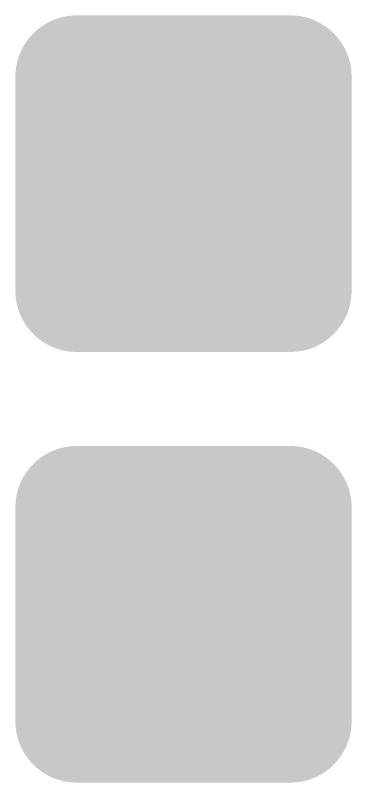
# Model space of a CAD drawing. Header units: millimetres. Extents: x 5277 to 6029, y 2052 to 2709.
# Drawn here: x 5691.73 to 5700.33, y 2480.63 to 2500.23 of the extents above; entities that cross this region are included whole.
import ezdxf

# ---------------------------------------------------------------- set-up
doc = ezdxf.new("R2010")
doc.units = ezdxf.units.MM
doc.layers.add('WasteFacility', color=7, linetype='CONTINUOUS', true_color=0x000000)

# ---------------------------------------------------------------- blocks, each defined once
blk = doc.blocks.new('602020406_план_фз')
at = {"layer": 'WasteFacility', "linetype": 'Continuous'}
h = blk.add_hatch(color=256, dxfattribs=at)
edge = h.paths.add_edge_path()
edge.add_spline(control_points=[(-0.266, -0.339), (-0.266, 0.523), (0.438, 1.227), (1.3, 1.227)], knot_values=[-1, -1, -1, -1, 0, 0, 0, 0], degree=3, periodic=0)
edge.add_line((1.3, 1.227), (6.769, 1.227))
edge.add_spline(control_points=[(6.769, 1.227), (7.632, 1.227), (8.333, 0.523), (8.333, -0.339)], knot_values=[-1, -1, -1, -1, 0, 0, 0, 0], degree=3, periodic=0)
edge.add_line((8.333, -0.339), (8.333, -5.806))
edge.add_spline(control_points=[(8.333, -5.806), (8.333, -6.669), (7.632, -7.372), (6.769, -7.372)], knot_values=[-1, -1, -1, -1, 0, 0, 0, 0], degree=3, periodic=0)
edge.add_line((6.769, -7.372), (1.3, -7.372))
edge.add_spline(control_points=[(1.3, -7.372), (0.438, -7.372), (-0.266, -6.669), (-0.266, -5.806)], knot_values=[-1, -1, -1, -1, 0, 0, 0, 0], degree=3, periodic=0)
edge.add_line((-0.266, -5.806), (-0.266, -0.339))
edge = h.paths.add_edge_path(flags=16)
edge.add_spline(control_points=[(0.047, -5.806), (0.047, -6.5), (0.606, -7.059), (1.3, -7.059)], knot_values=[-1, -1, -1, -1, 0, 0, 0, 0], degree=3, periodic=0)
edge.add_line((1.3, -7.059), (6.769, -7.059))
edge.add_spline(control_points=[(6.769, -7.059), (7.463, -7.059), (8.022, -6.5), (8.022, -5.806)], knot_values=[-1, -1, -1, -1, 0, 0, 0, 0], degree=3, periodic=0)
edge.add_line((8.022, -5.806), (8.022, -0.339))
edge.add_spline(control_points=[(8.022, -0.339), (8.022, 0.355), (7.463, 0.914), (6.769, 0.914)], knot_values=[-1, -1, -1, -1, 0, 0, 0, 0], degree=3, periodic=0)
edge.add_line((6.769, 0.914), (1.3, 0.914))
edge.add_spline(control_points=[(1.3, 0.914), (0.606, 0.914), (0.047, 0.355), (0.047, -0.339)], knot_values=[-1, -1, -1, -1, 0, 0, 0, 0], degree=3, periodic=0)
edge.add_line((0.047, -0.339), (0.047, -5.806))
at = {"layer": 'WasteFacility', "linetype": 'Continuous', "true_color": 0xff0000}
h = blk.add_hatch(color=1, dxfattribs=at)
edge = h.paths.add_edge_path()
edge.add_spline(control_points=[(0.047, -5.806), (0.047, -6.5), (0.606, -7.059), (1.3, -7.059)], knot_values=[-1, -1, -1, -1, 0, 0, 0, 0], degree=3, periodic=0)
edge.add_line((1.3, -7.059), (6.769, -7.059))
edge.add_spline(control_points=[(6.769, -7.059), (7.463, -7.059), (8.022, -6.5), (8.022, -5.806)], knot_values=[-1, -1, -1, -1, 0, 0, 0, 0], degree=3, periodic=0)
edge.add_line((8.022, -5.806), (8.022, -0.339))
edge.add_spline(control_points=[(8.022, -0.339), (8.022, 0.355), (7.463, 0.914), (6.769, 0.914)], knot_values=[-1, -1, -1, -1, 0, 0, 0, 0], degree=3, periodic=0)
edge.add_line((6.769, 0.914), (1.3, 0.914))
edge.add_spline(control_points=[(1.3, 0.914), (0.606, 0.914), (0.047, 0.355), (0.047, -0.339)], knot_values=[-1, -1, -1, -1, 0, 0, 0, 0], degree=3, periodic=0)
edge.add_line((0.047, -0.339), (0.047, -5.806))
at = {"layer": 'WasteFacility', "linetype": 'Continuous'}
h = blk.add_hatch(color=256, dxfattribs=at)
edge = h.paths.add_edge_path()
edge.add_line((0.252, -0.679), (0.252, -5.464))
edge.add_spline(control_points=[(0.252, -5.464), (0.252, -6.23), (0.877, -6.854), (1.642, -6.854)], knot_values=[0, 0, 0, 0, 1, 1, 1, 1], degree=3, periodic=0)
edge.add_line((1.642, -6.854), (6.427, -6.854))
edge.add_spline(control_points=[(6.427, -6.854), (7.193, -6.854), (7.815, -6.23), (7.815, -5.464)], knot_values=[0, 0, 0, 0, 1, 1, 1, 1], degree=3, periodic=0)
edge.add_line((7.815, -5.464), (7.815, -0.679))
edge.add_spline(control_points=[(7.815, -0.679), (7.815, 0.086), (7.193, 0.709), (6.427, 0.709)], knot_values=[0, 0, 0, 0, 1, 1, 1, 1], degree=3, periodic=0)
edge.add_line((6.427, 0.709), (1.642, 0.709))
edge.add_spline(control_points=[(1.642, 0.709), (0.877, 0.709), (0.252, 0.086), (0.252, -0.679)], knot_values=[0, 0, 0, 0, 1, 1, 1, 1], degree=3, periodic=0)
edge = h.paths.add_edge_path(flags=16)
edge.add_line((0.565, -0.679), (0.565, -5.464))
edge.add_spline(control_points=[(0.565, -5.464), (0.565, -6.06), (1.046, -6.541), (1.642, -6.541)], knot_values=[-1, -1, -1, -1, 0, 0, 0, 0], degree=3, periodic=0)
edge.add_line((1.642, -6.541), (6.427, -6.541))
edge.add_spline(control_points=[(6.427, -6.541), (7.024, -6.541), (7.502, -6.06), (7.502, -5.464)], knot_values=[-1, -1, -1, -1, 0, 0, 0, 0], degree=3, periodic=0)
edge.add_line((7.502, -5.464), (7.502, -0.679))
edge.add_spline(control_points=[(7.502, -0.679), (7.502, -0.083), (7.024, 0.396), (6.427, 0.396)], knot_values=[-1, -1, -1, -1, 0, 0, 0, 0], degree=3, periodic=0)
edge.add_line((6.427, 0.396), (1.642, 0.396))
edge.add_spline(control_points=[(1.642, 0.396), (1.046, 0.396), (0.565, -0.083), (0.565, -0.679)], knot_values=[-1, -1, -1, -1, 0, 0, 0, 0], degree=3, periodic=0)
h = blk.add_hatch(color=256, dxfattribs=at)
edge = h.paths.add_edge_path()
edge.add_line((0.77, -1.021), (0.77, -5.124))
edge.add_spline(control_points=[(0.77, -5.124), (0.77, -5.792), (1.314, -6.336), (1.982, -6.336)], knot_values=[0, 0, 0, 0, 1, 1, 1, 1], degree=3, periodic=0)
edge.add_line((1.982, -6.336), (6.085, -6.336))
edge.add_spline(control_points=[(6.085, -6.336), (6.753, -6.336), (7.297, -5.792), (7.297, -5.124)], knot_values=[0, 0, 0, 0, 1, 1, 1, 1], degree=3, periodic=0)
edge.add_line((7.297, -5.124), (7.297, -1.021))
edge.add_spline(control_points=[(7.297, -1.021), (7.297, -0.353), (6.753, 0.191), (6.085, 0.191)], knot_values=[0, 0, 0, 0, 1, 1, 1, 1], degree=3, periodic=0)
edge.add_line((6.085, 0.191), (1.982, 0.191))
edge.add_spline(control_points=[(1.982, 0.191), (1.314, 0.191), (0.77, -0.353), (0.77, -1.021)], knot_values=[0, 0, 0, 0, 1, 1, 1, 1], degree=3, periodic=0)
edge = h.paths.add_edge_path(flags=16)
edge.add_line((1.081, -1.021), (1.081, -5.124))
edge.add_spline(control_points=[(1.081, -5.124), (1.081, -5.624), (1.482, -6.025), (1.982, -6.025)], knot_values=[-1, -1, -1, -1, 0, 0, 0, 0], degree=3, periodic=0)
edge.add_line((1.982, -6.025), (6.085, -6.025))
edge.add_spline(control_points=[(6.085, -6.025), (6.585, -6.025), (6.986, -5.624), (6.986, -5.124)], knot_values=[-1, -1, -1, -1, 0, 0, 0, 0], degree=3, periodic=0)
edge.add_line((6.986, -5.124), (6.986, -1.021))
edge.add_spline(control_points=[(6.986, -1.021), (6.986, -0.521), (6.585, -0.12), (6.085, -0.12)], knot_values=[-1, -1, -1, -1, 0, 0, 0, 0], degree=3, periodic=0)
edge.add_line((6.085, -0.12), (1.982, -0.12))
edge.add_spline(control_points=[(1.982, -0.12), (1.482, -0.12), (1.081, -0.521), (1.081, -1.021)], knot_values=[-1, -1, -1, -1, 0, 0, 0, 0], degree=3, periodic=0)
h = blk.add_hatch(color=256, dxfattribs=at)
h.paths.add_polyline_path([(4.725, -3.727), (4.737, -3.9), (4.749, -4.088), (4.749, -4.104), (4.749, -4.12), (5.283, -4.12), (5.558, -4.12), (5.856, -4.116), (5.88, -4.112), (6.052, -4.092), (6.339, -3.974), (6.453, -3.876), (6.473, -3.861), (6.492, -3.845), (6.484, -3.853), (6.473, -3.872), (6.298, -4.198), (6.135, -4.505), (5.972, -4.811), (5.805, -5.125), (5.801, -5.133), (5.734, -5.243), (5.534, -5.38), (5.401, -5.408), (5.389, -5.412), (5.267, -5.416), (5.157, -5.416), (5.055, -5.416), (4.741, -5.416), (4.741, -5.439), (4.739, -5.453), (4.737, -5.467), (4.735, -5.48), (4.733, -5.516), (4.733, -5.537), (4.733, -5.559), (4.733, -5.6), (4.733, -5.62), (4.733, -5.64), (4.733, -5.681), (4.733, -5.702), (4.733, -5.724), (4.731, -5.759), (4.729, -5.773), (4.727, -5.787), (4.725, -5.804), (4.725, -5.808), (4.725, -5.84), (4.544, -5.51), (4.517, -5.463), (4.438, -5.317), (4.387, -5.219), (4.336, -5.121), (4.27, -4.999), (4.254, -4.976), (4.144, -4.779), (4.435, -4.253), (4.58, -3.99)])
h.paths.add_polyline_path([(4.05, -0.672), (4.128, -0.672), (4.303, -0.67), (4.399, -0.668), (4.495, -0.666), (4.615, -0.664), (4.639, -0.664), (4.753, -0.664), (4.89, -0.672), (4.914, -0.68), (5.059, -0.719), (5.263, -0.876), (5.322, -0.994), (5.452, -1.237), (5.581, -1.481), (5.609, -1.465), (5.762, -1.383), (5.888, -1.316), (5.958, -1.284), (5.95, -1.3), (5.939, -1.316), (5.778, -1.575), (5.628, -1.818), (5.33, -2.321), (5.251, -2.321), (4.772, -2.321), (4.705, -2.321), (4.548, -2.319), (4.458, -2.317), (4.368, -2.315), (4.27, -2.313), (4.262, -2.313), (4.144, -2.313), (4.309, -2.203), (4.387, -2.152), (4.466, -2.101), (4.435, -2.034), (4.36, -1.889), (4.317, -1.811), (4.152, -1.512), (3.955, -1.163), (3.924, -1.112), (3.822, -0.955), (3.571, -0.742), (3.421, -0.687), (3.382, -0.68), (3.461, -0.68), (3.465, -0.68), (3.514, -0.678), (3.559, -0.676), (3.604, -0.674), (3.718, -0.672), (3.787, -0.672), (3.855, -0.672), (3.987, -0.672)])
h.paths.add_polyline_path([(1.505, -3.829), (1.517, -3.837), (1.536, -3.853), (1.544, -3.861), (1.642, -3.959), (1.894, -4.08), (2.047, -4.104), (2.051, -4.104), (2.057, -4.104), (2.059, -4.104), (2.061, -4.104), (2.066, -4.104), (2.07, -4.104), (2.074, -4.104), (2.084, -4.104), (2.09, -4.104), (2.096, -4.104), (2.112, -4.106), (2.121, -4.108), (2.131, -4.11), (2.155, -4.11), (2.169, -4.108), (2.182, -4.106), (2.216, -4.106), (2.235, -4.108), (2.255, -4.11), (2.302, -4.112), (2.33, -4.112), (2.357, -4.112), (2.42, -4.112), (2.455, -4.112), (2.491, -4.112), (2.573, -4.112), (2.62, -4.112), (2.667, -4.112), (2.769, -4.112), (2.824, -4.112), (2.887, -4.112), (3.072, -4.114), (3.194, -4.116), (3.315, -4.118), (3.468, -4.12), (3.5, -4.12), (3.751, -4.12), (3.751, -4.772), (3.751, -5.424), (3.264, -5.424), (3.005, -5.424), (2.687, -5.412), (2.628, -5.4), (2.514, -5.38), (2.337, -5.294), (2.275, -5.227), (2.251, -5.196), (2.051, -4.838), (1.874, -4.512), (1.689, -4.171)])
h.paths.add_polyline_path([(2.605, -2.36), (2.675, -2.36), (2.974, -2.918), (3.123, -3.193), (3.272, -3.468), (3.131, -3.397), (3.115, -3.389), (3.08, -3.37), (3.06, -3.358), (3.04, -3.346), (3.007, -3.326), (2.993, -3.319), (2.98, -3.311), (2.962, -3.303), (2.958, -3.303), (2.927, -3.287), (2.699, -3.656), (2.585, -3.845), (2.471, -4.033), (2.392, -4.033), (2.196, -4.033), (2, -4.018), (1.701, -3.9), (1.599, -3.798), (1.552, -3.751), (1.485, -3.664), (1.466, -3.625), (1.442, -3.578), (1.419, -3.487), (1.419, -3.444), (1.419, -3.417), (1.43, -3.362), (1.442, -3.334), (1.485, -3.248), (1.576, -3.071), (1.623, -2.981), (1.709, -2.812), (1.796, -2.643), (1.756, -2.612), (1.67, -2.545), (1.623, -2.51), (1.458, -2.376), (1.568, -2.368), (2.102, -2.368), (2.153, -2.368), (2.263, -2.368), (2.322, -2.368), (2.381, -2.368), (2.479, -2.366), (2.518, -2.364), (2.557, -2.362), (2.601, -2.36)])
h.paths.add_polyline_path([(3.154, -0.719), (3.194, -0.719), (3.201, -0.719), (3.221, -0.721), (3.233, -0.723), (3.245, -0.725), (3.264, -0.727), (3.272, -0.727), (3.468, -0.758), (3.826, -1.096), (3.987, -1.402), (4.018, -1.457), (3.72, -1.936), (3.571, -2.18), (3.421, -2.423), (3.417, -2.423), (3.139, -2.262), (2.864, -2.101), (2.589, -1.932), (2.314, -1.763), (2.314, -1.756), (2.461, -1.522), (2.608, -1.296), (2.756, -1.07), (2.911, -0.841), (2.919, -0.837), (2.97, -0.786), (3.088, -0.727)])
h.paths.add_polyline_path([(6.084, -2.353), (6.1, -2.384), (6.1, -2.388), (6.109, -2.41), (6.119, -2.427), (6.129, -2.445), (6.157, -2.49), (6.174, -2.517), (6.192, -2.545), (6.221, -2.6), (6.233, -2.627), (6.249, -2.659), (6.292, -2.745), (6.32, -2.8), (6.347, -2.855), (6.378, -2.918), (6.382, -2.926), (6.484, -3.122), (6.59, -3.37), (6.594, -3.421), (6.598, -3.429), (6.602, -3.436), (6.602, -3.452), (6.602, -3.546), (6.528, -3.707), (6.453, -3.774), (6.422, -3.806), (6.335, -3.864), (6.28, -3.892), (6.19, -3.939), (5.966, -4.002), (5.833, -4.018), (5.809, -4.022), (5.715, -4.025), (5.644, -4.025), (5.518, -4.025), (5.251, -3.523), (5.118, -3.279), (4.984, -3.028), (4.984, -3.02), (5.114, -2.942), (5.393, -2.773), (5.542, -2.682)])
blk = doc.blocks.new('602020406_рек_фз')
at = {"layer": 'WasteFacility', "linetype": 'Continuous'}
h = blk.add_hatch(color=256, dxfattribs=at)
edge = h.paths.add_edge_path()
edge.add_spline(control_points=[(-0.266, -0.339), (-0.266, 0.523), (0.438, 1.227), (1.3, 1.227)], knot_values=[-1, -1, -1, -1, 0, 0, 0, 0], degree=3, periodic=0)
edge.add_line((1.3, 1.227), (6.769, 1.227))
edge.add_spline(control_points=[(6.769, 1.227), (7.632, 1.227), (8.333, 0.523), (8.333, -0.339)], knot_values=[-1, -1, -1, -1, 0, 0, 0, 0], degree=3, periodic=0)
edge.add_line((8.333, -0.339), (8.333, -5.806))
edge.add_spline(control_points=[(8.333, -5.806), (8.333, -6.669), (7.632, -7.372), (6.769, -7.372)], knot_values=[-1, -1, -1, -1, 0, 0, 0, 0], degree=3, periodic=0)
edge.add_line((6.769, -7.372), (1.3, -7.372))
edge.add_spline(control_points=[(1.3, -7.372), (0.438, -7.372), (-0.266, -6.669), (-0.266, -5.806)], knot_values=[-1, -1, -1, -1, 0, 0, 0, 0], degree=3, periodic=0)
edge.add_line((-0.266, -5.806), (-0.266, -0.339))
edge = h.paths.add_edge_path(flags=16)
edge.add_spline(control_points=[(0.047, -5.806), (0.047, -6.5), (0.606, -7.059), (1.3, -7.059)], knot_values=[-1, -1, -1, -1, 0, 0, 0, 0], degree=3, periodic=0)
edge.add_line((1.3, -7.059), (6.769, -7.059))
edge.add_spline(control_points=[(6.769, -7.059), (7.463, -7.059), (8.022, -6.5), (8.022, -5.806)], knot_values=[-1, -1, -1, -1, 0, 0, 0, 0], degree=3, periodic=0)
edge.add_line((8.022, -5.806), (8.022, -0.339))
edge.add_spline(control_points=[(8.022, -0.339), (8.022, 0.355), (7.463, 0.914), (6.769, 0.914)], knot_values=[-1, -1, -1, -1, 0, 0, 0, 0], degree=3, periodic=0)
edge.add_line((6.769, 0.914), (1.3, 0.914))
edge.add_spline(control_points=[(1.3, 0.914), (0.606, 0.914), (0.047, 0.355), (0.047, -0.339)], knot_values=[-1, -1, -1, -1, 0, 0, 0, 0], degree=3, periodic=0)
edge.add_line((0.047, -0.339), (0.047, -5.806))
at = {"layer": 'WasteFacility', "linetype": 'Continuous', "true_color": 0xffff00}
h = blk.add_hatch(color=2, dxfattribs=at)
edge = h.paths.add_edge_path()
edge.add_spline(control_points=[(0.047, -5.806), (0.047, -6.5), (0.606, -7.059), (1.3, -7.059)], knot_values=[-1, -1, -1, -1, 0, 0, 0, 0], degree=3, periodic=0)
edge.add_line((1.3, -7.059), (6.769, -7.059))
edge.add_spline(control_points=[(6.769, -7.059), (7.463, -7.059), (8.022, -6.5), (8.022, -5.806)], knot_values=[-1, -1, -1, -1, 0, 0, 0, 0], degree=3, periodic=0)
edge.add_line((8.022, -5.806), (8.022, -0.339))
edge.add_spline(control_points=[(8.022, -0.339), (8.022, 0.355), (7.463, 0.914), (6.769, 0.914)], knot_values=[-1, -1, -1, -1, 0, 0, 0, 0], degree=3, periodic=0)
edge.add_line((6.769, 0.914), (1.3, 0.914))
edge.add_spline(control_points=[(1.3, 0.914), (0.606, 0.914), (0.047, 0.355), (0.047, -0.339)], knot_values=[-1, -1, -1, -1, 0, 0, 0, 0], degree=3, periodic=0)
edge.add_line((0.047, -0.339), (0.047, -5.806))
at = {"layer": 'WasteFacility', "linetype": 'Continuous'}
h = blk.add_hatch(color=256, dxfattribs=at)
edge = h.paths.add_edge_path()
edge.add_line((0.252, -0.679), (0.252, -5.464))
edge.add_spline(control_points=[(0.252, -5.464), (0.252, -6.23), (0.877, -6.854), (1.642, -6.854)], knot_values=[0, 0, 0, 0, 1, 1, 1, 1], degree=3, periodic=0)
edge.add_line((1.642, -6.854), (6.427, -6.854))
edge.add_spline(control_points=[(6.427, -6.854), (7.193, -6.854), (7.815, -6.23), (7.815, -5.464)], knot_values=[0, 0, 0, 0, 1, 1, 1, 1], degree=3, periodic=0)
edge.add_line((7.815, -5.464), (7.815, -0.679))
edge.add_spline(control_points=[(7.815, -0.679), (7.815, 0.086), (7.193, 0.709), (6.427, 0.709)], knot_values=[0, 0, 0, 0, 1, 1, 1, 1], degree=3, periodic=0)
edge.add_line((6.427, 0.709), (1.642, 0.709))
edge.add_spline(control_points=[(1.642, 0.709), (0.877, 0.709), (0.252, 0.086), (0.252, -0.679)], knot_values=[0, 0, 0, 0, 1, 1, 1, 1], degree=3, periodic=0)
edge = h.paths.add_edge_path(flags=16)
edge.add_line((0.565, -0.679), (0.565, -5.464))
edge.add_spline(control_points=[(0.565, -5.464), (0.565, -6.06), (1.046, -6.541), (1.642, -6.541)], knot_values=[-1, -1, -1, -1, 0, 0, 0, 0], degree=3, periodic=0)
edge.add_line((1.642, -6.541), (6.427, -6.541))
edge.add_spline(control_points=[(6.427, -6.541), (7.024, -6.541), (7.502, -6.06), (7.502, -5.464)], knot_values=[-1, -1, -1, -1, 0, 0, 0, 0], degree=3, periodic=0)
edge.add_line((7.502, -5.464), (7.502, -0.679))
edge.add_spline(control_points=[(7.502, -0.679), (7.502, -0.083), (7.024, 0.396), (6.427, 0.396)], knot_values=[-1, -1, -1, -1, 0, 0, 0, 0], degree=3, periodic=0)
edge.add_line((6.427, 0.396), (1.642, 0.396))
edge.add_spline(control_points=[(1.642, 0.396), (1.046, 0.396), (0.565, -0.083), (0.565, -0.679)], knot_values=[-1, -1, -1, -1, 0, 0, 0, 0], degree=3, periodic=0)
h = blk.add_hatch(color=256, dxfattribs=at)
edge = h.paths.add_edge_path()
edge.add_line((0.77, -1.021), (0.77, -5.124))
edge.add_spline(control_points=[(0.77, -5.124), (0.77, -5.792), (1.314, -6.336), (1.982, -6.336)], knot_values=[0, 0, 0, 0, 1, 1, 1, 1], degree=3, periodic=0)
edge.add_line((1.982, -6.336), (6.085, -6.336))
edge.add_spline(control_points=[(6.085, -6.336), (6.753, -6.336), (7.297, -5.792), (7.297, -5.124)], knot_values=[0, 0, 0, 0, 1, 1, 1, 1], degree=3, periodic=0)
edge.add_line((7.297, -5.124), (7.297, -1.021))
edge.add_spline(control_points=[(7.297, -1.021), (7.297, -0.353), (6.753, 0.191), (6.085, 0.191)], knot_values=[0, 0, 0, 0, 1, 1, 1, 1], degree=3, periodic=0)
edge.add_line((6.085, 0.191), (1.982, 0.191))
edge.add_spline(control_points=[(1.982, 0.191), (1.314, 0.191), (0.77, -0.353), (0.77, -1.021)], knot_values=[0, 0, 0, 0, 1, 1, 1, 1], degree=3, periodic=0)
edge = h.paths.add_edge_path(flags=16)
edge.add_line((1.081, -1.021), (1.081, -5.124))
edge.add_spline(control_points=[(1.081, -5.124), (1.081, -5.624), (1.482, -6.025), (1.982, -6.025)], knot_values=[-1, -1, -1, -1, 0, 0, 0, 0], degree=3, periodic=0)
edge.add_line((1.982, -6.025), (6.085, -6.025))
edge.add_spline(control_points=[(6.085, -6.025), (6.585, -6.025), (6.986, -5.624), (6.986, -5.124)], knot_values=[-1, -1, -1, -1, 0, 0, 0, 0], degree=3, periodic=0)
edge.add_line((6.986, -5.124), (6.986, -1.021))
edge.add_spline(control_points=[(6.986, -1.021), (6.986, -0.521), (6.585, -0.12), (6.085, -0.12)], knot_values=[-1, -1, -1, -1, 0, 0, 0, 0], degree=3, periodic=0)
edge.add_line((6.085, -0.12), (1.982, -0.12))
edge.add_spline(control_points=[(1.982, -0.12), (1.482, -0.12), (1.081, -0.521), (1.081, -1.021)], knot_values=[-1, -1, -1, -1, 0, 0, 0, 0], degree=3, periodic=0)
h = blk.add_hatch(color=256, dxfattribs=at)
h.paths.add_polyline_path([(4.725, -3.727), (4.737, -3.9), (4.749, -4.088), (4.749, -4.104), (4.749, -4.12), (5.283, -4.12), (5.558, -4.12), (5.856, -4.116), (5.88, -4.112), (6.052, -4.092), (6.339, -3.974), (6.453, -3.876), (6.473, -3.861), (6.492, -3.845), (6.484, -3.853), (6.473, -3.872), (6.298, -4.198), (6.135, -4.505), (5.972, -4.811), (5.805, -5.125), (5.801, -5.133), (5.734, -5.243), (5.534, -5.38), (5.401, -5.408), (5.389, -5.412), (5.267, -5.416), (5.157, -5.416), (5.055, -5.416), (4.741, -5.416), (4.741, -5.439), (4.739, -5.453), (4.737, -5.467), (4.735, -5.48), (4.733, -5.516), (4.733, -5.537), (4.733, -5.559), (4.733, -5.6), (4.733, -5.62), (4.733, -5.64), (4.733, -5.681), (4.733, -5.702), (4.733, -5.724), (4.731, -5.759), (4.729, -5.773), (4.727, -5.787), (4.725, -5.804), (4.725, -5.808), (4.725, -5.84), (4.544, -5.51), (4.517, -5.463), (4.438, -5.317), (4.387, -5.219), (4.336, -5.121), (4.27, -4.999), (4.254, -4.976), (4.144, -4.779), (4.435, -4.253), (4.58, -3.99)])
h.paths.add_polyline_path([(4.05, -0.672), (4.128, -0.672), (4.303, -0.67), (4.399, -0.668), (4.495, -0.666), (4.615, -0.664), (4.639, -0.664), (4.753, -0.664), (4.89, -0.672), (4.914, -0.68), (5.059, -0.719), (5.263, -0.876), (5.322, -0.994), (5.452, -1.237), (5.581, -1.481), (5.609, -1.465), (5.762, -1.383), (5.888, -1.316), (5.958, -1.284), (5.95, -1.3), (5.939, -1.316), (5.778, -1.575), (5.628, -1.818), (5.33, -2.321), (5.251, -2.321), (4.772, -2.321), (4.705, -2.321), (4.548, -2.319), (4.458, -2.317), (4.368, -2.315), (4.27, -2.313), (4.262, -2.313), (4.144, -2.313), (4.309, -2.203), (4.387, -2.152), (4.466, -2.101), (4.435, -2.034), (4.36, -1.889), (4.317, -1.811), (4.152, -1.512), (3.955, -1.163), (3.924, -1.112), (3.822, -0.955), (3.571, -0.742), (3.421, -0.687), (3.382, -0.68), (3.461, -0.68), (3.465, -0.68), (3.514, -0.678), (3.559, -0.676), (3.604, -0.674), (3.718, -0.672), (3.787, -0.672), (3.855, -0.672), (3.987, -0.672)])
h.paths.add_polyline_path([(1.505, -3.829), (1.517, -3.837), (1.536, -3.853), (1.544, -3.861), (1.642, -3.959), (1.894, -4.08), (2.047, -4.104), (2.051, -4.104), (2.057, -4.104), (2.059, -4.104), (2.061, -4.104), (2.066, -4.104), (2.07, -4.104), (2.074, -4.104), (2.084, -4.104), (2.09, -4.104), (2.096, -4.104), (2.112, -4.106), (2.121, -4.108), (2.131, -4.11), (2.155, -4.11), (2.169, -4.108), (2.182, -4.106), (2.216, -4.106), (2.235, -4.108), (2.255, -4.11), (2.302, -4.112), (2.33, -4.112), (2.357, -4.112), (2.42, -4.112), (2.455, -4.112), (2.491, -4.112), (2.573, -4.112), (2.62, -4.112), (2.667, -4.112), (2.769, -4.112), (2.824, -4.112), (2.887, -4.112), (3.072, -4.114), (3.194, -4.116), (3.315, -4.118), (3.468, -4.12), (3.5, -4.12), (3.751, -4.12), (3.751, -4.772), (3.751, -5.424), (3.264, -5.424), (3.005, -5.424), (2.687, -5.412), (2.628, -5.4), (2.514, -5.38), (2.337, -5.294), (2.275, -5.227), (2.251, -5.196), (2.051, -4.838), (1.874, -4.512), (1.689, -4.171)])
h.paths.add_polyline_path([(2.605, -2.36), (2.675, -2.36), (2.974, -2.918), (3.123, -3.193), (3.272, -3.468), (3.131, -3.397), (3.115, -3.389), (3.08, -3.37), (3.06, -3.358), (3.04, -3.346), (3.007, -3.326), (2.993, -3.319), (2.98, -3.311), (2.962, -3.303), (2.958, -3.303), (2.927, -3.287), (2.699, -3.656), (2.585, -3.845), (2.471, -4.033), (2.392, -4.033), (2.196, -4.033), (2, -4.018), (1.701, -3.9), (1.599, -3.798), (1.552, -3.751), (1.485, -3.664), (1.466, -3.625), (1.442, -3.578), (1.419, -3.487), (1.419, -3.444), (1.419, -3.417), (1.43, -3.362), (1.442, -3.334), (1.485, -3.248), (1.576, -3.071), (1.623, -2.981), (1.709, -2.812), (1.796, -2.643), (1.756, -2.612), (1.67, -2.545), (1.623, -2.51), (1.458, -2.376), (1.568, -2.368), (2.102, -2.368), (2.153, -2.368), (2.263, -2.368), (2.322, -2.368), (2.381, -2.368), (2.479, -2.366), (2.518, -2.364), (2.557, -2.362), (2.601, -2.36)])
h.paths.add_polyline_path([(3.154, -0.719), (3.194, -0.719), (3.201, -0.719), (3.221, -0.721), (3.233, -0.723), (3.245, -0.725), (3.264, -0.727), (3.272, -0.727), (3.468, -0.758), (3.826, -1.096), (3.987, -1.402), (4.018, -1.457), (3.72, -1.936), (3.571, -2.18), (3.421, -2.423), (3.417, -2.423), (3.139, -2.262), (2.864, -2.101), (2.589, -1.932), (2.314, -1.763), (2.314, -1.756), (2.461, -1.522), (2.608, -1.296), (2.756, -1.07), (2.911, -0.841), (2.919, -0.837), (2.97, -0.786), (3.088, -0.727)])
h.paths.add_polyline_path([(6.084, -2.353), (6.1, -2.384), (6.1, -2.388), (6.109, -2.41), (6.119, -2.427), (6.129, -2.445), (6.157, -2.49), (6.174, -2.517), (6.192, -2.545), (6.221, -2.6), (6.233, -2.627), (6.249, -2.659), (6.292, -2.745), (6.32, -2.8), (6.347, -2.855), (6.378, -2.918), (6.382, -2.926), (6.484, -3.122), (6.59, -3.37), (6.594, -3.421), (6.598, -3.429), (6.602, -3.436), (6.602, -3.452), (6.602, -3.546), (6.528, -3.707), (6.453, -3.774), (6.422, -3.806), (6.335, -3.864), (6.28, -3.892), (6.19, -3.939), (5.966, -4.002), (5.833, -4.018), (5.809, -4.022), (5.715, -4.025), (5.644, -4.025), (5.518, -4.025), (5.251, -3.523), (5.118, -3.279), (4.984, -3.028), (4.984, -3.02), (5.114, -2.942), (5.393, -2.773), (5.542, -2.682)])

msp = doc.modelspace()

# ---------------------------------------------------------------- block references
at = {"layer": 'WasteFacility', "linetype": 'Continuous'}
for name, p in [('602020406_план_фз', (5692, 2499)), ('602020406_рек_фз', (5692, 2488))]:
    msp.add_blockref(name, p, dxfattribs=at)

doc.saveas('drawing.dxf')
